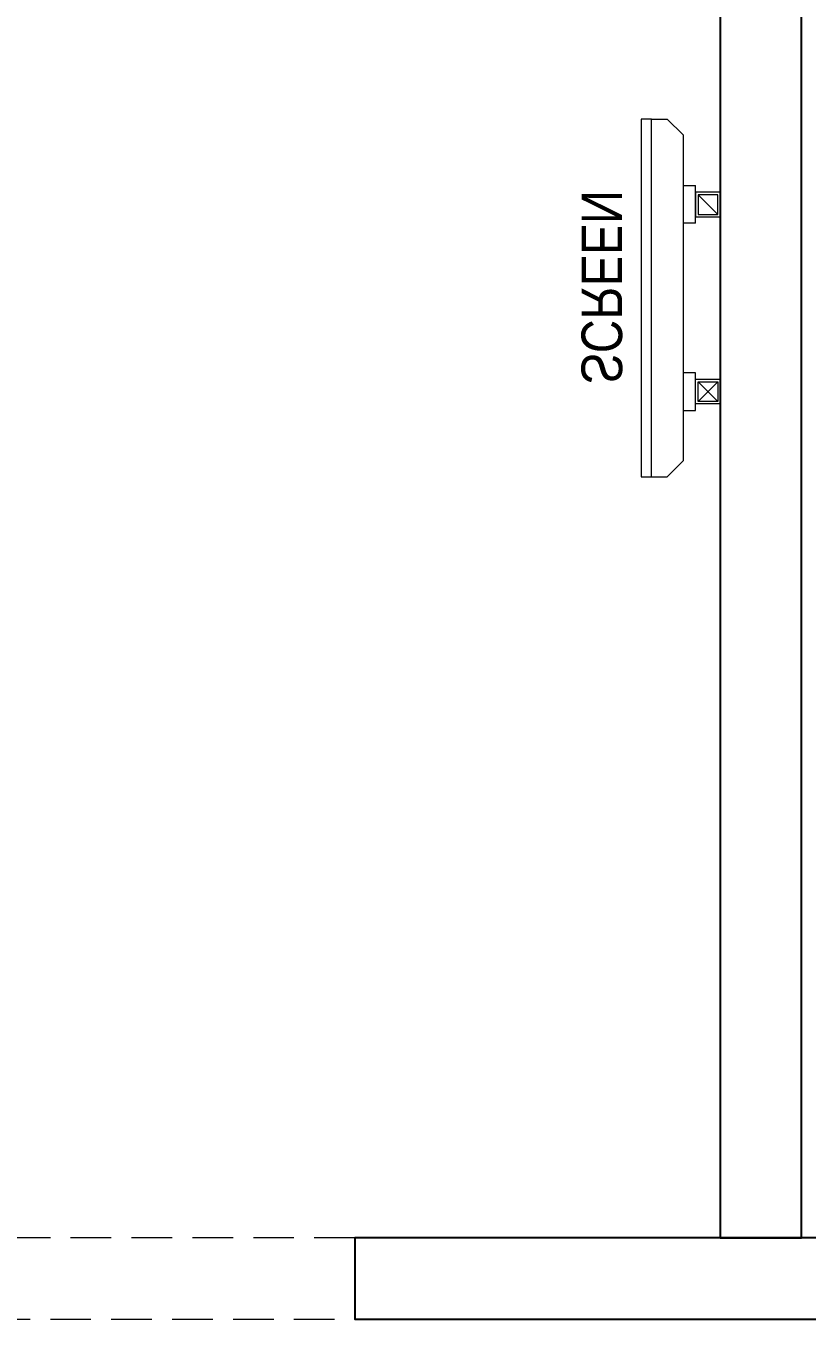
# Model space of a CAD drawing. Header units: millimetres. Extents: x 1319238 to 1329833, y 35232 to 45823.
# Drawn here: x 1326278 to 1327240, y 43228 to 44819 of the extents above; entities that cross this region are included whole.
import ezdxf

# ---------------------------------------------------------------- set-up
doc = ezdxf.new("R2010")
doc.units = ezdxf.units.MM
doc.header["$LTSCALE"] = 40
doc.linetypes.add('a_p6_plan_L18$0$HIDDEN', pattern=[0.375, 0.25, -0.125])
for name, color, linetype, lineweight in [('LENS-CURTAIN', 5, 'a_p6_plan_L18$0$HIDDEN', 9), ('LENS-PARTITION', 21, 'Continuous', 25), ('LK-EQPMT', 3, 'Continuous', 18), ('LK-IT', 3, 'Continuous', 18)]:
    doc.layers.add(name, color=color, linetype=linetype, lineweight=lineweight)
doc.styles.get("Standard").update_dxf_attribs({"font": 'Gill Sans MT Condensed Regular.ttf', "height": 100})

# ---------------------------------------------------------------- blocks, each defined once
blk = doc.blocks.new('CLINIC SCREEN')
at = {"layer": 'LK-EQPMT'}
for p, q in [((-103.1090284836336, 42.85441964946222), (-127.4114311772946, 18.55201695591665)), ((-127.4114311772946, 42.85441964946222), (-103.1090284836336, 18.55201695591665)), ((102.7052824410566, 42.85441964946222), (127.007685134602, 18.55201695591665))]:
    blk.add_line(p, q, dxfattribs=at)
at = {"layer": 'LK-EQPMT', "ltscale": 12}
for p, q in [((-220.0000000000082, -19.41163062257681), (-200.5883693773149, 0)), ((200.5883693773149, 0), (-200.5883693773149, 0)), ((-138.5315413423604, 0), (-138.5315413423604, 15.514207008644)), ((-138.5315413423604, 15.514207008644), (-91.98892031613741, 15.514207008644)), ((-91.98892031613741, 15.514207008644), (-91.98892031613741, 0)), ((91.9889203161074, 15.514207008644), (91.9889203161074, 0)), ((91.9889203161074, 15.514207008644), (138.5315413423595, 15.514207008644)), ((138.5315413423595, 0), (138.5315413423595, 15.514207008644)), ((219.9999999999918, -19.41163062257681), (200.5883693773149, 0)), ((-220.0000000000082, -38.82326124538668), (-220.0000000000082, -19.41163062257681)), ((219.9999999999918, -38.82326124538668), (219.9999999999918, -19.41163062257681))]:
    blk.add_line(p, q, dxfattribs=at)
at = {"layer": 'LK-EQPMT'}
for points in [[(-130.4492315140169, 15.51421661919448), (-100.0712281470269, 15.51421661919448), (-100.0712281470269, 45.89221998606814), (-130.4492315140169, 45.89221998606814)], [(-127.4114311772946, 18.55201695591665), (-103.1090284836336, 18.55201695591665), (-103.1090284836336, 42.85441964946222), (-127.4114311772946, 42.85441964946222)], [(130.0454854713243, 15.51421661919448), (99.66748210433435, 15.51421661919448), (99.66748210433435, 45.89221998606814), (130.0454854713243, 45.89221998606814)], [(127.007685134602, 18.55201695591665), (102.7052824410566, 18.55201695591665), (102.7052824410566, 42.85441964946222), (127.007685134602, 42.85441964946222)]]:
    blk.add_lwpolyline(points, close=True, dxfattribs=at)
at = {"layer": 'LK-EQPMT', "ltscale": 12}
blk.add_lwpolyline([(-220.0000000000082, -51.71278328332107), (-220.0000000000082, -38.82326124538668), (219.9999999999918, -38.82326124538668), (219.9999999999918, -51.71278328332107)], close=True, dxfattribs=at)
at = {"layer": 'LK-EQPMT', "ltscale": 12, "insert": (5.19968058467839, -100.4085774972336), "char_height": 50, "attachment_point": 5}
blk.add_mtext_dynamic_manual_height_columns(' SCREEN', width=466.4796511627907, gutter_width=12.5, heights=[0], dxfattribs=at)

msp = doc.modelspace()

# ---------------------------------------------------------------- linework, layer by layer
at = {"layer": 'LENS-CURTAIN', "ltscale": 5}
msp.add_lwpolyline([(1325933.074555543, 43227.76705169975), (1326683.074555543, 43227.76705169975), (1326683.074555543, 43327.76705169974), (1325933.074555543, 43327.76705169974)], close=True, dxfattribs=at)
at = {"layer": 'LENS-PARTITION'}
for points in [[(1327133.074555543, 43327.76705169972), (1327233.074555542, 43327.76705169972), (1327233.074555542, 44927.76705169998), (1327133.074555543, 44927.76705169998)], [(1328397.682271914, 43327.7670516996), (1326683.074555543, 43327.76705169963), (1326683.074555543, 43227.76705169986), (1328397.682271914, 43227.76705169983)]]:
    msp.add_lwpolyline(points, close=True, dxfattribs=at)

# ---------------------------------------------------------------- block references
at = {"layer": 'LK-IT', "xscale": -1, "rotation": 270}
msp.add_blockref('CLINIC SCREEN', (1327087.182335567, 44484.4014297988), dxfattribs=at)

doc.saveas('drawing.dxf')
